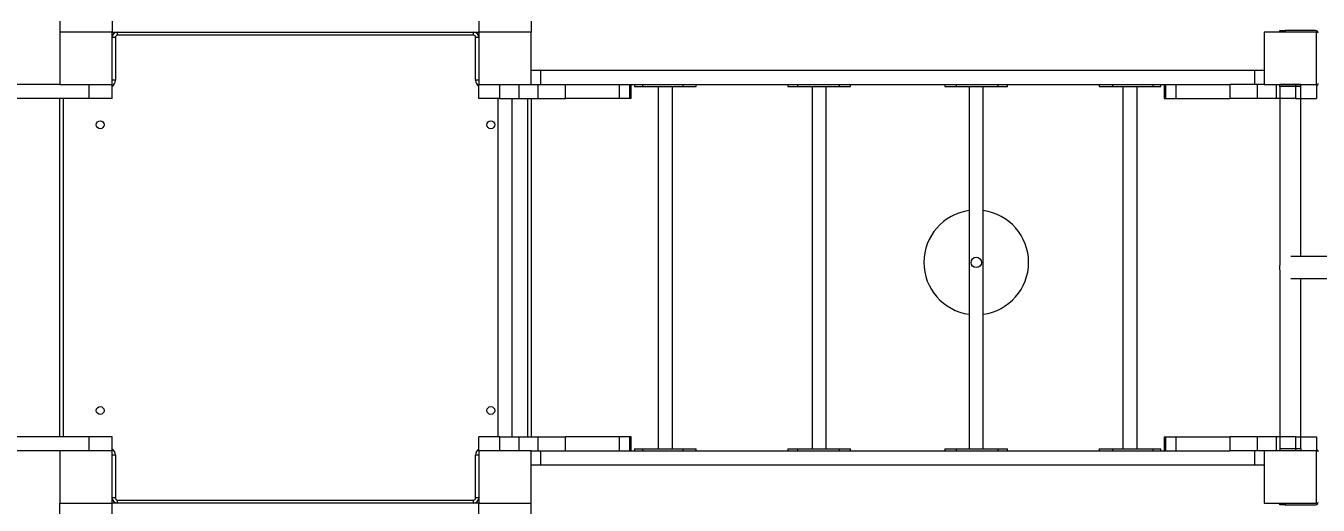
# Model space of a CAD drawing. Header units: millimetres. Extents: x -4781 to 5098, y -4410 to 4664.
# Drawn here: x -696 to 1772, y 660 to 1575 of the extents above; entities that cross this region are included whole.
import ezdxf

# ---------------------------------------------------------------- set-up
doc = ezdxf.new("R2010")
doc.units = ezdxf.units.MM
for name, color, linetype in [('DIKOM_ОБЪЕКТ', 7, 'Continuous'), ('DIKOM_РАЗМЕР_ЗОНА', 7, 'Continuous'), ('DIKOM_РАЗМЕР_ОБЪЕКТА', 7, 'Continuous')]:
    doc.layers.add(name, color=color, linetype=linetype)
doc.styles.add('style1', font='arial.ttf', dxfattribs={"width": 0.8})
doc.dimstyles.new('1-50', dxfattribs={"dimtxt": 300, "dimasz": 200, "dimexe": 100, "dimexo": 0, "dimgap": 100, "dimtad": 1, "dimtxsty": 'style1', "dimcen": 200, "dimclrd": 7, "dimclre": 7, "dimclrt": 7, "dimadec": 1, "dimazin": 2, "dimtfac": 1, "dimtmove": 0, "dimatfit": 2, "dimfxl": 0, "dimlwd": 25, "dimlwe": 18, "dimarcsym": 0})

# ---------------------------------------------------------------- blocks, each defined once
blk = doc.blocks.new('*D54')
at = {"layer": 'Defpoints', "color": 0, "transparency": 16777216}
for p in [(2534.9, 1098.4), (-3331.2, 763.4), (2534.9, -3200.6)]:
    blk.add_point(p, dxfattribs=at)
at = {"layer": 'DIKOM_РАЗМЕР_ОБЪЕКТА', "color": 7, "lineweight": 18, "transparency": 16777216}
for p, q in [((2534.9, 1098.4), (2534.9, -3300.6)), ((-3331.2, 763.4), (-3331.2, -3300.6))]:
    blk.add_line(p, q, dxfattribs=at)
at = {"layer": 'DIKOM_РАЗМЕР_ОБЪЕКТА', "color": 7, "lineweight": 25, "transparency": 16777216}
blk.add_line((-3131.2, -3200.6), (2334.9, -3200.6), dxfattribs=at)
at = {"layer": 'DIKOM_РАЗМЕР_ОБЪЕКТА', "color": 7, "transparency": 16777216}
for points in [[(-3131.2, -3167.2), (-3131.2, -3233.9), (-3331.2, -3200.6)], [(2334.9, -3167.2), (2334.9, -3233.9), (2534.9, -3200.6)]]:
    blk.add_solid(points, dxfattribs=at)
at = {"layer": 'DIKOM_РАЗМЕР_ОБЪЕКТА', "color": 7, "transparency": 16777216, "insert": (941.1, -2947.4), "char_height": 300, "attachment_point": 5, "style": 'style1'}
blk.add_mtext('5870', dxfattribs=at)
blk = doc.blocks.new('*D55')
at = {"layer": 'Defpoints', "color": 0, "transparency": 16777216}
for p in [(-169.8, 3162.4), (761.6, -2110.7), (3503.7, -2110.7)]:
    blk.add_point(p, dxfattribs=at)
at = {"layer": 'DIKOM_РАЗМЕР_ОБЪЕКТА', "color": 7, "lineweight": 18, "transparency": 16777216}
for p, q in [((-169.8, 3162.4), (3603.7, 3162.4)), ((761.6, -2110.7), (3603.7, -2110.7))]:
    blk.add_line(p, q, dxfattribs=at)
at = {"layer": 'DIKOM_РАЗМЕР_ОБЪЕКТА', "color": 7, "lineweight": 25, "transparency": 16777216}
blk.add_line((3503.7, 2962.4), (3503.7, -1910.7), dxfattribs=at)
at = {"layer": 'DIKOM_РАЗМЕР_ОБЪЕКТА', "color": 7, "transparency": 16777216}
for points in [[(3470.3, 2962.4), (3537, 2962.4), (3503.7, 3162.4)], [(3470.3, -1910.7), (3537, -1910.7), (3503.7, -2110.7)]]:
    blk.add_solid(points, dxfattribs=at)
at = {"layer": 'DIKOM_РАЗМЕР_ОБЪЕКТА', "color": 7, "transparency": 16777216, "insert": (3250.5, 1115.8), "char_height": 300, "attachment_point": 5, "rotation": 90, "style": 'style1'}
blk.add_mtext('5270', dxfattribs=at)
blk = doc.blocks.new('*D56')
at = {"layer": 'Defpoints', "color": 0, "transparency": 16777216}
for p in [(431.2, 4664.4), (1138.3, -3755.5), (4997.7, -3755.5)]:
    blk.add_point(p, dxfattribs=at)
at = {"layer": 'DIKOM_РАЗМЕР_ЗОНА', "color": 7, "lineweight": 18, "transparency": 16777216}
for p, q in [((431.2, 4664.4), (5097.7, 4664.4)), ((1138.3, -3755.5), (5097.7, -3755.5))]:
    blk.add_line(p, q, dxfattribs=at)
at = {"layer": 'DIKOM_РАЗМЕР_ЗОНА', "color": 7, "lineweight": 25, "transparency": 16777216}
blk.add_line((4997.7, 4464.4), (4997.7, -3555.5), dxfattribs=at)
at = {"layer": 'DIKOM_РАЗМЕР_ЗОНА', "color": 7, "transparency": 16777216}
for points in [[(4964.4, 4464.4), (5031, 4464.4), (4997.7, 4664.4)], [(4964.4, -3555.5), (5031, -3555.5), (4997.7, -3755.5)]]:
    blk.add_solid(points, dxfattribs=at)
at = {"layer": 'DIKOM_РАЗМЕР_ЗОНА', "color": 7, "transparency": 16777216, "insert": (4744.5, -645.4), "char_height": 300, "attachment_point": 5, "rotation": 90, "style": 'style1'}
blk.add_mtext('8700', dxfattribs=at)
blk = doc.blocks.new('*D57')
at = {"layer": 'Defpoints', "color": 0, "transparency": 16777216}
for p in [(4034.1, 1180.1), (-4781.2, 856.1), (4034.1, -4310.1)]:
    blk.add_point(p, dxfattribs=at)
at = {"layer": 'DIKOM_РАЗМЕР_ЗОНА', "color": 7, "lineweight": 18, "transparency": 16777216}
for p, q in [((4034.1, 1180.1), (4034.1, -4410.1)), ((-4781.2, 856.1), (-4781.2, -4410.1))]:
    blk.add_line(p, q, dxfattribs=at)
at = {"layer": 'DIKOM_РАЗМЕР_ЗОНА', "color": 7, "lineweight": 25, "transparency": 16777216}
blk.add_line((-4581.2, -4310.1), (3834.1, -4310.1), dxfattribs=at)
at = {"layer": 'DIKOM_РАЗМЕР_ЗОНА', "color": 7, "transparency": 16777216}
for points in [[(-4581.2, -4276.7), (-4581.2, -4343.4), (-4781.2, -4310.1)], [(3834.1, -4276.7), (3834.1, -4343.4), (4034.1, -4310.1)]]:
    blk.add_solid(points, dxfattribs=at)
at = {"layer": 'DIKOM_РАЗМЕР_ЗОНА', "color": 7, "transparency": 16777216, "insert": (-1490.8, -4056.9), "char_height": 300, "attachment_point": 5, "style": 'style1'}
blk.add_mtext('8820', dxfattribs=at)

msp = doc.modelspace()

# ---------------------------------------------------------------- linework, layer by layer
at = {"layer": 'DIKOM_ОБЪЕКТ', "color": 7, "linetype": 'Continuous', "lineweight": 15}
for p, q in [((-631.222, 1584.397), (-631.222, 1563.397)), ((-531.222, 1584.397), (-531.222, 1563.397)), ((168.778, 1584.397), (168.778, 1563.397)), ((268.778, 1584.397), (268.778, 1563.397)), ((-631.222, 1563.397), (-631.222, 1463.397)), ((-531.222, 1563.397), (-631.222, 1563.397)), ((-531.222, 1563.397), (168.778, 1563.397)), ((-531.222, 1463.397), (-531.222, 1563.397)), ((-521.222, 1557.397), (-521.222, 1563.397)), ((158.778, 1557.397), (-521.222, 1557.397)), ((158.778, 1557.397), (158.778, 1563.397)), ((168.778, 1563.397), (168.778, 1463.397)), ((268.778, 1563.397), (168.778, 1563.397)), ((268.778, 1463.397), (268.778, 1563.397)), ((1668.887, 1563.397), (1668.887, 1463.397)), ((1768.887, 1563.397), (1668.887, 1563.397)), ((1668.887, 1563.397), (1668.887, 1463.397)), ((1768.887, 1563.397), (1668.887, 1563.397)), ((1698.887, 1563.397), (1698.887, 1566.397)), ((1698.887, 1566.397), (1708.887, 1566.397)), ((1708.887, 1566.397), (1708.887, 1563.397)), ((1766.887, 1566.397), (1708.887, 1566.397)), ((1768.887, 1463.397), (1768.887, 1563.397)), ((1768.887, 1463.397), (1768.887, 1563.397)), ((-525.222, 1553.397), (-531.222, 1553.397)), ((-525.222, 1553.397), (-525.222, 1471.397)), ((168.778, 1553.397), (162.778, 1553.397)), ((162.778, 1471.397), (162.778, 1553.397)), ((268.778, 1490.397), (286.935, 1490.397)), ((286.935, 1490.397), (286.935, 1463.397)), ((286.935, 1490.397), (1650.621, 1490.397)), ((1650.621, 1490.397), (1650.621, 1463.397)), ((1650.621, 1490.397), (1668.778, 1490.397)), ((1668.778, 1490.397), (1668.778, 1463.397)), ((-631.222, 1463.397), (-1131.222, 1463.397)), ((-631.222, 1463.397), (-531.222, 1463.397)), ((-574.991, 1436.397), (-574.991, 1463.397)), ((-525.222, 1471.397), (-531.222, 1471.397)), ((-531.222, 1436.397), (-531.222, 1463.397)), ((168.778, 1471.397), (162.778, 1471.397)), ((168.778, 1436.397), (168.778, 1463.397)), ((168.778, 1463.397), (268.778, 1463.397)), ((208.778, 1436.397), (208.778, 1463.397)), ((245.674, 1436.397), (245.674, 1463.397)), ((268.778, 1463.397), (282.348, 1463.397)), ((282.348, 1436.397), (282.348, 1463.397)), ((282.348, 1463.397), (333.144, 1463.397)), ((333.144, 1463.397), (1599.695, 1463.397)), ((334.691, 1436.397), (334.691, 1463.397)), ((437.872, 1436.397), (437.872, 1463.397)), ((457.488, 1436.397), (457.488, 1463.397)), ((459.798, 1436.397), (459.798, 1463.397)), ((466.525, 1463.397), (466.525, 1459.397)), ((466.525, 1459.397), (481.364, 1459.397)), ((481.364, 1463.397), (481.364, 1459.397)), ((481.364, 1459.397), (558.655, 1459.397)), ((511.671, 1459.397), (511.671, 767.397)), ((538.67, 767.397), (538.67, 1459.397)), ((558.655, 1463.397), (558.655, 1459.397)), ((558.655, 1459.397), (583.816, 1459.397)), ((583.816, 1459.397), (583.816, 1463.397)), ((759.078, 1463.397), (759.078, 1459.397)), ((759.078, 1459.397), (777.502, 1459.397)), ((777.502, 1463.397), (777.502, 1459.397)), ((777.502, 1459.397), (857.253, 1459.397)), ((805.454, 1459.397), (805.454, 767.397)), ((832.454, 767.397), (832.454, 1459.397)), ((857.253, 1463.397), (857.253, 1459.397)), ((857.253, 1459.397), (878.829, 1459.397)), ((878.829, 1459.397), (878.829, 1463.397)), ((1058.825, 1463.397), (1058.825, 1459.397)), ((1058.825, 1459.397), (1080.401, 1459.397)), ((1080.401, 1463.397), (1080.401, 1459.397)), ((1080.401, 1459.397), (1160.152, 1459.397)), ((1105.2, 1459.397), (1105.2, 767.397)), ((1132.2, 767.397), (1132.2, 1459.397)), ((1160.152, 1463.397), (1160.152, 1459.397)), ((1160.152, 1459.397), (1178.576, 1459.397)), ((1178.576, 1459.397), (1178.576, 1463.397)), ((1353.838, 1463.397), (1353.838, 1459.397)), ((1353.838, 1459.397), (1378.999, 1459.397)), ((1378.999, 1463.397), (1378.999, 1459.397)), ((1378.999, 1459.397), (1456.289, 1459.397)), ((1398.983, 1459.397), (1398.983, 767.397)), ((1425.983, 767.397), (1425.983, 1459.397)), ((1456.289, 1463.397), (1456.289, 1459.397)), ((1456.289, 1459.397), (1471.129, 1459.397)), ((1471.129, 1459.397), (1471.129, 1463.397)), ((1477.867, 1463.397), (1477.867, 1436.397)), ((1480.176, 1463.397), (1480.176, 1436.397)), ((1499.793, 1463.397), (1499.793, 1436.397)), ((1599.695, 1463.397), (1602.973, 1463.397)), ((1602.973, 1463.397), (1602.973, 1436.397)), ((1655.317, 1463.397), (1602.973, 1463.397)), ((1655.317, 1463.397), (1655.317, 1436.397)), ((1668.778, 1463.397), (1655.317, 1463.397)), ((1668.887, 1463.397), (1768.887, 1463.397)), ((1668.887, 1463.397), (1768.887, 1463.397)), ((1691.991, 1463.397), (1691.991, 1436.397)), ((1698.887, 1459.397), (1698.887, 1463.397)), ((1738.887, 1463.397), (1698.887, 1463.397)), ((1698.887, 1459.397), (1698.887, 1119.8)), ((1738.887, 1459.397), (1698.887, 1459.397)), ((1728.887, 1463.397), (1728.887, 1436.397)), ((1738.887, 1459.397), (1738.887, 1463.397)), ((1738.887, 1134.397), (1738.887, 1459.397)), ((1768.887, 1463.397), (1768.887, 1436.397)), ((-574.991, 1436.397), (-1131.222, 1436.397)), ((-631.225, 790.397), (-631.225, 1436.397)), ((-631.222, 790.397), (-631.222, 1436.397)), ((-625.222, 1436.397), (-625.222, 790.397)), ((-531.222, 1436.397), (-574.991, 1436.397)), ((208.778, 1436.397), (168.778, 1436.397)), ((205.278, 1436.397), (205.278, 790.397)), ((208.778, 1436.397), (245.674, 1436.397)), ((232.278, 790.397), (232.278, 1436.397)), ((245.674, 1436.397), (282.348, 1436.397)), ((262.778, 790.397), (262.778, 1436.397)), ((268.778, 1436.397), (268.778, 790.397)), ((282.348, 1436.397), (334.691, 1436.397)), ((437.872, 1436.397), (334.691, 1436.397)), ((457.488, 1436.397), (437.872, 1436.397)), ((459.798, 1436.397), (457.488, 1436.397)), ((1477.867, 1436.397), (1480.176, 1436.397)), ((1480.176, 1436.397), (1499.793, 1436.397)), ((1499.793, 1436.397), (1602.973, 1436.397)), ((1655.317, 1436.397), (1602.973, 1436.397)), ((1691.991, 1436.397), (1655.317, 1436.397)), ((1728.887, 1436.397), (1691.991, 1436.397)), ((1728.887, 1436.397), (1768.887, 1436.397)), ((2218.887, 1134.397), (1719.687, 1134.397)), ((1698.887, 1106.993), (1698.887, 767.397)), ((1719.687, 1092.397), (2218.887, 1092.397)), ((1738.887, 767.397), (1738.887, 1092.397)), ((-574.991, 790.397), (-1131.222, 790.397)), ((-574.991, 763.397), (-574.991, 790.397)), ((-531.222, 790.397), (-574.991, 790.397)), ((-531.222, 763.397), (-531.222, 790.397)), ((168.778, 763.397), (168.778, 790.397)), ((208.778, 790.397), (168.778, 790.397)), ((208.778, 763.397), (208.778, 790.397)), ((208.778, 790.397), (245.674, 790.397)), ((245.674, 763.397), (245.674, 790.397)), ((245.674, 790.397), (282.348, 790.397)), ((282.348, 763.397), (282.348, 790.397)), ((282.348, 790.397), (334.691, 790.397)), ((334.691, 763.397), (334.691, 790.397)), ((437.872, 790.397), (334.691, 790.397)), ((437.872, 763.397), (437.872, 790.397)), ((457.488, 790.397), (437.872, 790.397)), ((457.488, 763.397), (457.488, 790.397)), ((459.798, 790.397), (457.488, 790.397)), ((459.798, 763.397), (459.798, 790.397)), ((1477.867, 790.397), (1477.867, 763.397)), ((1477.867, 790.397), (1480.176, 790.397)), ((1480.176, 790.397), (1480.176, 763.397)), ((1480.176, 790.397), (1499.793, 790.397)), ((1499.793, 790.397), (1499.793, 763.397)), ((1499.793, 790.397), (1602.973, 790.397)), ((1602.973, 790.397), (1602.973, 763.397)), ((1655.317, 790.397), (1602.973, 790.397)), ((1655.317, 790.397), (1655.317, 763.397)), ((1691.991, 790.397), (1655.317, 790.397)), ((1691.991, 790.397), (1691.991, 763.397)), ((1728.887, 790.397), (1691.991, 790.397)), ((1728.887, 790.397), (1728.887, 763.397)), ((1728.887, 790.397), (1768.887, 790.397)), ((1768.887, 790.397), (1768.887, 763.397)), ((466.525, 767.397), (466.525, 763.397)), ((466.525, 767.397), (481.364, 767.397)), ((481.364, 767.397), (481.364, 763.397)), ((481.364, 767.397), (558.655, 767.397)), ((558.655, 767.397), (558.655, 763.397)), ((558.655, 767.397), (583.816, 767.397)), ((583.816, 763.397), (583.816, 767.397)), ((759.078, 767.397), (759.078, 763.397)), ((759.078, 767.397), (777.502, 767.397)), ((777.502, 767.397), (777.502, 763.397)), ((777.502, 767.397), (857.253, 767.397)), ((857.253, 767.397), (857.253, 763.397)), ((857.253, 767.397), (878.829, 767.397)), ((878.829, 763.397), (878.829, 767.397)), ((1058.825, 767.397), (1058.825, 763.397)), ((1058.825, 767.397), (1080.401, 767.397)), ((1080.401, 767.397), (1080.401, 763.397)), ((1080.401, 767.397), (1160.152, 767.397)), ((1160.152, 767.397), (1160.152, 763.397)), ((1160.152, 767.397), (1178.576, 767.397)), ((1178.576, 763.397), (1178.576, 767.397)), ((1353.838, 767.397), (1353.838, 763.397)), ((1353.838, 767.397), (1378.999, 767.397)), ((1378.999, 767.397), (1378.999, 763.397)), ((1378.999, 767.397), (1456.289, 767.397)), ((1456.289, 767.397), (1456.289, 763.397)), ((1456.289, 767.397), (1471.129, 767.397)), ((1471.129, 763.397), (1471.129, 767.397)), ((1698.887, 767.397), (1698.887, 763.397)), ((1738.887, 767.397), (1698.887, 767.397)), ((1738.887, 767.397), (1738.887, 763.397)), ((-631.222, 763.397), (-1131.222, 763.397)), ((-631.222, 763.397), (-631.222, 663.397)), ((-531.222, 763.397), (-631.222, 763.397)), ((-531.222, 663.397), (-531.222, 763.397)), ((-525.222, 755.397), (-531.222, 755.397)), ((-525.222, 755.397), (-525.222, 673.397)), ((162.778, 673.397), (162.778, 755.397)), ((168.778, 755.397), (162.778, 755.397)), ((268.778, 763.397), (168.778, 763.397)), ((168.778, 763.397), (168.778, 663.397)), ((268.778, 763.397), (282.348, 763.397)), ((268.778, 663.397), (268.778, 763.397)), ((282.348, 763.397), (333.144, 763.397)), ((286.935, 763.397), (286.935, 736.397)), ((333.144, 763.397), (1599.695, 763.397)), ((1599.695, 763.397), (1602.973, 763.397)), ((1655.317, 763.397), (1602.973, 763.397)), ((1650.621, 763.397), (1650.621, 736.397)), ((1668.887, 763.397), (1655.317, 763.397)), ((1668.778, 763.397), (1668.778, 736.397)), ((1668.887, 763.397), (1668.887, 663.397)), ((1768.887, 763.397), (1668.887, 763.397)), ((1668.887, 763.397), (1668.887, 663.397)), ((1768.887, 763.397), (1668.887, 763.397)), ((1738.887, 763.397), (1698.887, 763.397)), ((1768.887, 663.397), (1768.887, 763.397)), ((1768.887, 663.397), (1768.887, 763.397)), ((268.778, 736.397), (286.935, 736.397)), ((286.935, 736.397), (1650.621, 736.397)), ((1650.621, 736.397), (1668.778, 736.397)), ((-525.222, 673.397), (-531.222, 673.397)), ((-521.222, 669.397), (158.778, 669.397)), ((-521.222, 663.397), (-521.222, 669.397)), ((158.778, 663.397), (158.778, 669.397)), ((168.778, 673.397), (162.778, 673.397)), ((-631.222, 642.397), (-631.222, 663.397)), ((-631.222, 663.397), (-531.222, 663.397)), ((-531.222, 642.397), (-531.222, 663.397)), ((168.778, 663.397), (-531.222, 663.397)), ((168.778, 642.397), (168.778, 663.397)), ((168.778, 663.397), (268.778, 663.397)), ((268.778, 642.397), (268.778, 663.397)), ((1668.887, 663.397), (1768.887, 663.397)), ((1668.887, 663.397), (1768.887, 663.397)), ((1698.887, 660.397), (1698.887, 663.397)), ((1708.887, 660.397), (1698.887, 660.397)), ((1708.887, 663.397), (1708.887, 660.397)), ((1708.887, 660.397), (1766.887, 660.397))]:
    msp.add_line(p, q, dxfattribs=at)
for centre, radius in [((-554.222, 1386.397), 7.5), ((191.778, 1386.397), 7.5), ((1118.887, 1123.397), 10), ((-554.222, 840.397), 7.5), ((191.778, 840.397), 7.5)]:
    msp.add_circle(centre, radius, dxfattribs=at)
for centre, radius, start, end in [((-521.222, 1553.397), 10, 90, 180), ((-521.222, 1553.397), 4, 90, 180), ((158.778, 1553.397), 10, 0, 90), ((158.778, 1553.397), 4, 0, 90), ((1766.887, 1561.397), 5, 0, 90), ((-539.222, 1471.397), 14, 304.849905, 0), ((176.778, 1471.397), 14, 180, 235.150095), ((1766.887, 1465.397), 5, 293.578178, 0), ((1118.887, 1123.397), 100, 97.866542, 180), ((1118.887, 1123.397), 100, 277.650726, 82.349274), ((1118.887, 1123.397), 100, 180, 262.133458), ((1718.887, 1113.397), 21, 162.24721, 180), ((1718.887, 1113.397), 21, 180, 197.75279), ((-539.222, 755.397), 14, 0, 55.150095), ((176.778, 755.397), 14, 124.849905, 180), ((1766.887, 761.397), 5, 0, 66.421822), ((-521.222, 673.397), 10, 180, 270), ((-521.222, 673.397), 4, 180, 270), ((158.778, 673.397), 4, 270, 0), ((158.778, 673.397), 10, 270, 0), ((1766.887, 665.397), 5, 270, 0)]:
    msp.add_arc(centre, radius, start, end, dxfattribs=at)

# ---------------------------------------------------------------- dimensions: what is measured, and where the dimension line sits
at = {"layer": 'DIKOM_РАЗМЕР_ЗОНА'}
dim = msp.add_linear_dim(base=(4997.702, -3755.486), p1=(431.153, 4664.406), p2=(1138.315, -3755.486), angle=90, text='8700', dimstyle='1-50', dxfattribs=at)
dim.commit()
dim.dimension.update_dxf_attribs({"geometry": '*D56', "text_midpoint": (4997.702, -645.428), "dimtype": 160})
dim = msp.add_linear_dim(base=(4034.06, -4310.056), p1=(-4781.222, 856.139), p2=(4034.06, 1180.105), text='8820', dimstyle='1-50', dxfattribs=at)
dim.commit()
dim.dimension.update_dxf_attribs({"geometry": '*D57', "text_midpoint": (-1490.8, -4310.056), "dimtype": 160})
at = {"layer": 'DIKOM_РАЗМЕР_ОБЪЕКТА'}
dim = msp.add_linear_dim(base=(3503.662, -2110.651), p1=(-169.773, 3162.356), p2=(761.574, -2110.651), angle=90, text='5270', dimstyle='1-50', dxfattribs=at)
dim.commit()
dim.dimension.update_dxf_attribs({"geometry": '*D55', "text_midpoint": (3503.662, 1115.846), "dimtype": 160})
dim = msp.add_linear_dim(base=(2534.928, -3200.563), p1=(-3331.222, 763.397), p2=(2534.928, 1098.401), text='5870', dimstyle='1-50', dxfattribs=at)
dim.commit()
dim.dimension.update_dxf_attribs({"geometry": '*D54', "text_midpoint": (941.132, -3200.563), "dimtype": 160})

doc.saveas('drawing.dxf')
